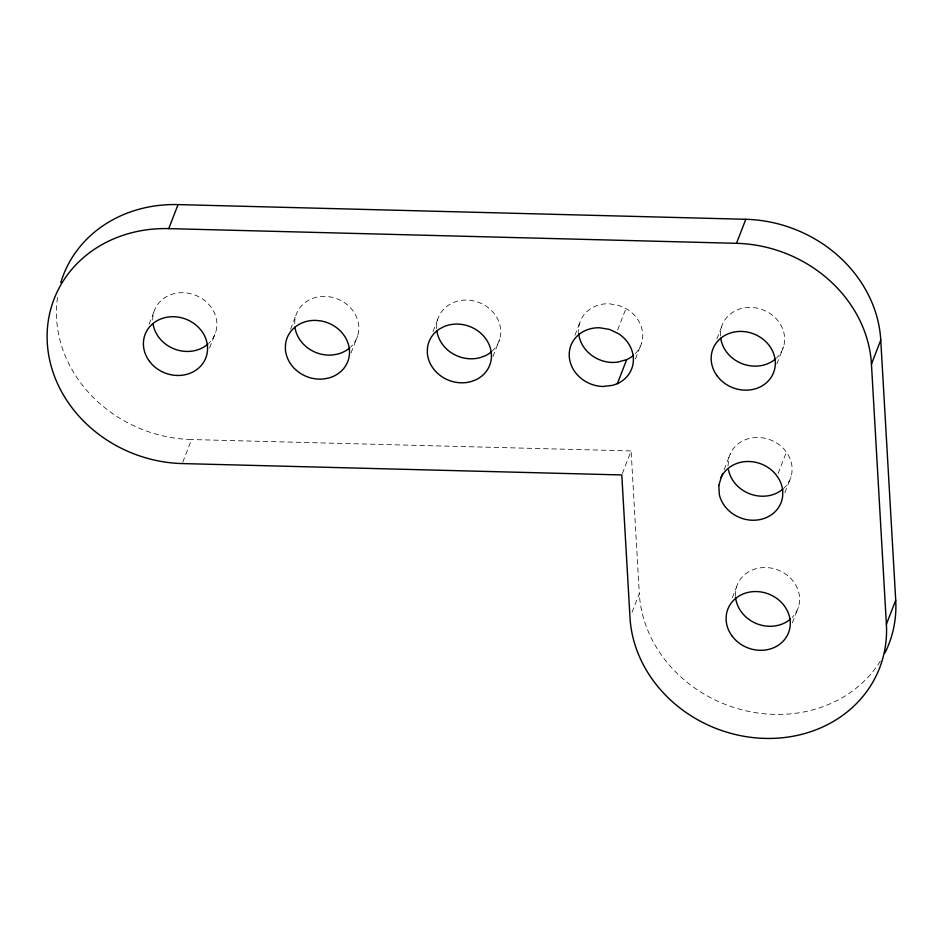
<?xml version="1.0" encoding="UTF-8"?>
<svg xmlns="http://www.w3.org/2000/svg" width="943" height="943" viewBox="0 0 943 943"><rect width="100%" height="100%" fill="white"/><g stroke="black" fill="none" stroke-linecap="round" stroke-linejoin="round"><path stroke-width="0.71" stroke-dasharray="4.71 3.54" d="M294.723 323.862L294.829 320.337A32.557 28.879 21.2 0 1 325.052 296.373L330.097 296.868A32.557 28.879 21.2 0 1 356.702 317.461A32.557 28.879 21.2 0 1 350.607 347.107M436.633 328.588L436.762 324.003A32.557 28.879 21.2 0 1 448.479 305.178L452.628 302.88A32.557 28.879 21.2 0 1 500.073 325.653L500.733 330.25A32.557 28.879 21.2 0 1 492.541 350.772M727.984 466.007L729.033 456.978L730.719 452.77A32.557 28.879 21.2 0 1 784.977 450.247L787.829 454.243A32.557 28.879 21.2 0 1 792.085 467.669L791.955 472.254A32.557 28.879 21.2 0 1 783.892 488.191M149.147 324.215L153.803 312.204M209.594 347.955L215.806 331.936M182.753 462.235L191.559 439.544A130.205 115.494 21.2 0 1 57.653 296.538M290.562 329.225L295.737 315.881M351.02 352.965L357.751 335.614M433.026 331.571L437.682 319.559M492.953 356.643L499.684 339.291M574.959 335.248L579.615 323.237M617.641 329.944L625.928 308.597M635.417 358.977L641.629 342.969M622.309 473.622L631.115 450.931L191.559 439.544M716.904 338.926L721.56 326.915M632.058 612.266L639.307 593.583L631.115 450.931M724.212 469.52L730.424 453.5M776.843 363.986L783.562 346.635M778.093 473.563L786.368 452.204M732.369 597.721L736.507 587.041M784.835 492.717L791.047 476.71M792.309 622.793L798.521 606.773M152.719 320.09A32.557 28.879 21.2 0 1 196.109 295.489A32.557 28.879 21.2 0 1 208.662 343.429M635.299 353.649A32.557 28.879 21.2 0 0 628.097 309.823L618.926 305.426L608.942 303.729A32.557 28.879 21.2 0 0 578.578 332.266M720.511 335.944A32.557 28.879 21.2 0 1 763.264 309.964A32.557 28.879 21.2 0 1 776.419 358.128M735.457 596.07A32.557 28.879 21.2 0 1 777.621 569.855A32.557 28.879 21.2 0 1 792.191 617.453M880.349 661.114A130.205 115.494 21.2 0 1 739.206 709.077A130.205 115.494 21.2 0 1 639.307 593.583"/><path stroke-width="1.41" d="M895.72 600.231L886.396 624.254A130.205 115.494 21.2 0 1 764.95 738.404A130.205 115.494 21.2 0 1 629.995 617.606L621.791 474.954L182.235 463.567A130.205 115.494 21.2 0 1 47.28 342.769A130.205 115.494 21.2 0 1 168.738 228.619L178.05 204.596L745.819 219.295A130.205 115.494 21.2 0 1 880.762 340.093L895.72 600.231A130.205 115.494 21.2 0 1 884.805 653.204M617.359 383.671A32.557 28.879 21.2 0 0 618.785 333.846L609.602 329.449L599.618 327.751A32.557 28.879 21.2 0 0 569.254 356.289A32.557 28.879 21.2 0 0 602.99 386.489L612.82 385.31L617.359 383.671L626.682 359.648A32.557 28.879 21.2 0 0 633.625 355.228M886.396 624.254L871.45 364.116A130.205 115.494 21.2 0 0 736.495 243.318L745.819 219.295M721.1 477.523L722.656 473.527M871.45 364.116L880.762 340.093M626.682 359.648L617.3 362.242L612.313 362.466A32.557 28.879 21.2 0 1 578.66 333.421M168.738 228.619L736.495 243.318M728.538 469.85L728.644 470.616A32.557 28.879 21.2 0 0 751.135 494.321A32.557 28.879 21.2 0 0 783.032 488.969M60.788 282.605A130.205 115.494 21.2 0 1 178.05 204.596M491.68 351.55A32.557 28.879 21.2 0 1 484.737 355.971L480.199 357.609A32.557 28.879 21.2 0 1 436.868 330.899M207.802 344.195A32.557 28.879 21.2 0 1 174.703 349.122A32.557 28.879 21.2 0 1 152.99 323.543M775.559 358.906A32.557 28.879 21.2 0 1 742.459 363.821A32.557 28.879 21.2 0 1 720.747 338.254M790.505 619.032A32.557 28.879 21.2 0 1 756.805 623.724A32.557 28.879 21.2 0 1 735.552 597.225M349.747 347.873A32.557 28.879 21.2 0 1 338.254 353.931L333.421 354.886A32.557 28.879 21.2 0 1 294.923 327.221M285.505 344.36L285.375 348.945A32.557 28.879 21.2 0 0 324.109 378.909L328.942 377.954A32.557 28.879 21.2 0 0 349.252 348.297A32.557 28.879 21.2 0 0 320.773 320.891L315.74 320.396A32.557 28.879 21.2 0 0 285.505 344.36M427.45 348.038L427.32 352.611A32.557 28.879 21.2 0 0 470.875 381.632L475.425 379.994A32.557 28.879 21.2 0 0 491.421 354.273L490.761 349.676A32.557 28.879 21.2 0 0 443.316 326.903L439.167 329.201A32.557 28.879 21.2 0 0 427.45 348.038M718.802 485.445L719.332 494.639A32.557 28.879 21.2 0 0 752.408 520.23A32.557 28.879 21.2 0 0 782.643 496.277L782.773 491.692A32.557 28.879 21.2 0 0 778.505 478.266L775.653 474.27A32.557 28.879 21.2 0 0 721.395 476.793L718.802 485.445M149.524 361.393A32.557 28.879 21.2 0 0 204.808 360.167A32.557 28.879 21.2 0 0 172.121 316.718A32.557 28.879 21.2 0 0 149.524 361.393M717.281 376.104A32.557 28.879 21.2 0 0 772.565 374.866A32.557 28.879 21.2 0 0 739.878 331.429A32.557 28.879 21.2 0 0 717.281 376.104M732.228 636.23A32.557 28.879 21.2 0 0 787.523 635.004A32.557 28.879 21.2 0 0 754.836 591.556A32.557 28.879 21.2 0 0 732.228 636.23"/></g></svg>
